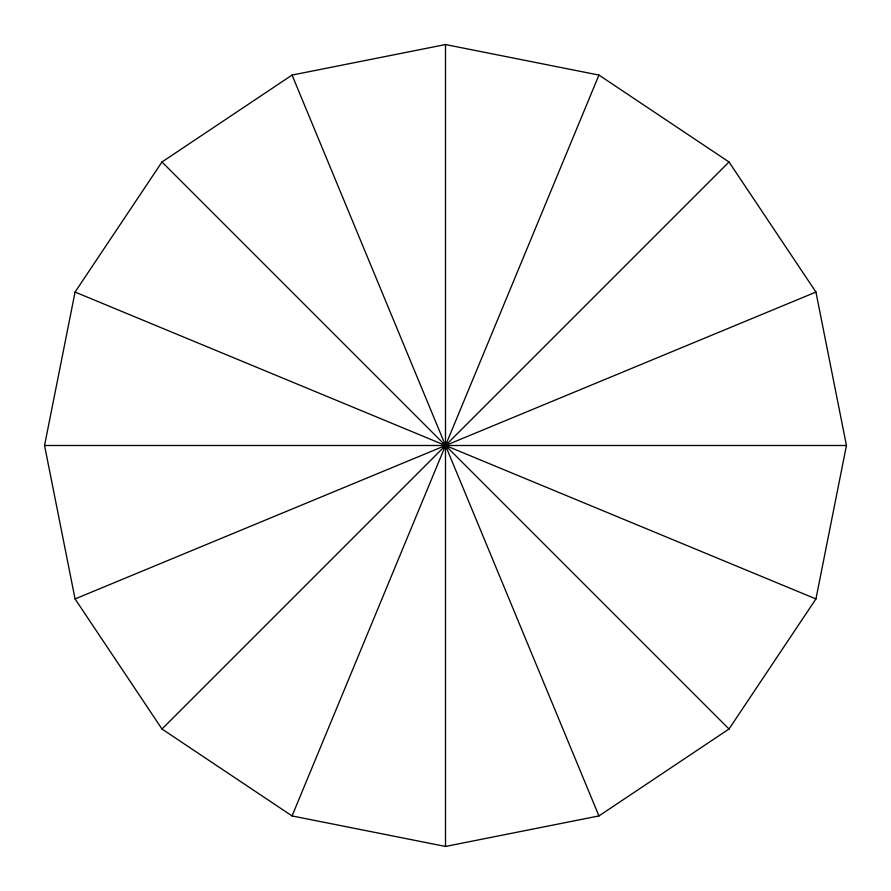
<?xml version="1.0" encoding="UTF-8"?>
<svg xmlns="http://www.w3.org/2000/svg" width="891" height="891" viewBox="0 0 891 891"><rect width="100%" height="100%" fill="white"/><g stroke="black" fill="none" stroke-linecap="round" stroke-linejoin="round"><path stroke-width="1.34" d="M44.55 445.5L75.067 292.059L161.984 161.984L292.059 75.067L445.5 44.55L598.941 75.067L729.016 161.984L815.933 292.059L846.45 445.5L815.933 598.941L729.016 729.016L598.941 815.933L445.5 846.45L292.059 815.933L161.984 729.016L75.067 598.941L44.55 445.5L846.45 445.5M292.059 815.933L598.941 75.067M161.984 729.016L729.016 161.984M75.067 598.941L815.933 292.059M75.067 292.059L815.933 598.941M161.984 161.984L729.016 729.016M292.059 75.067L598.941 815.933M445.5 44.55L445.5 846.45"/></g></svg>
